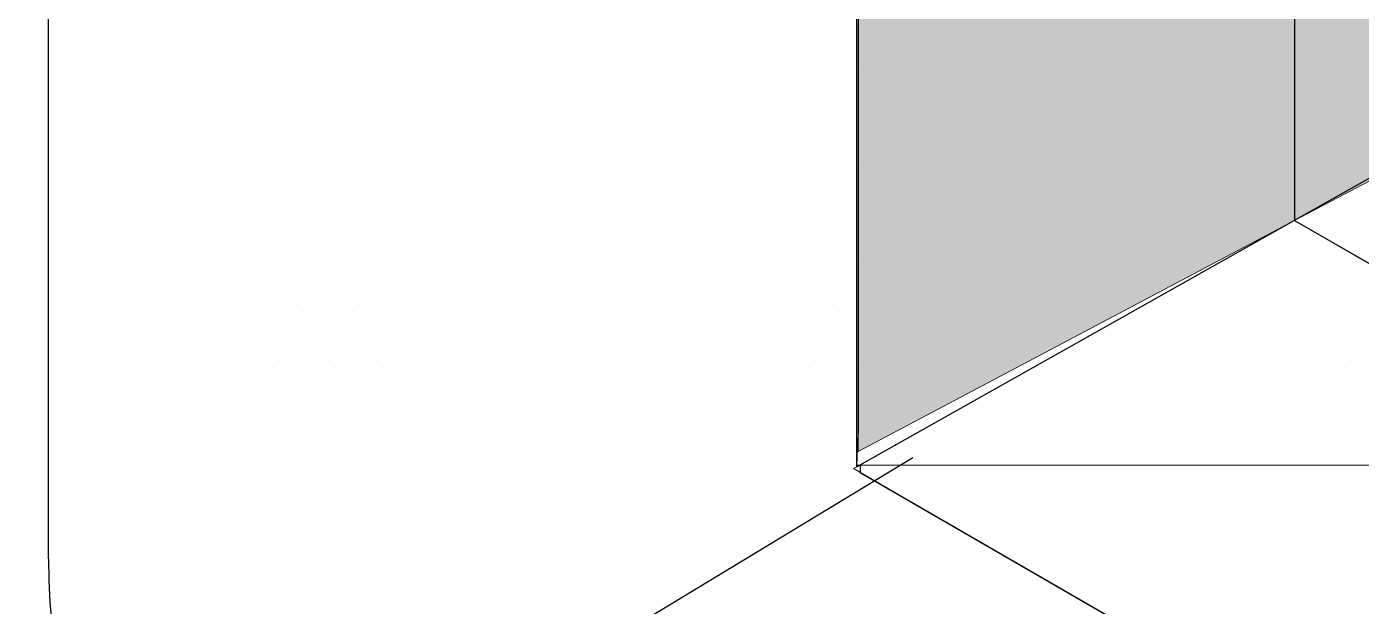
# Model space of a CAD drawing. Extents: x -1279 to 5791, y -3809 to 1769.
# Drawn here: x 649.72 to 686.7, y 1152.53 to 1168.59 of the extents above; entities that cross this region are included whole.
import ezdxf

# ---------------------------------------------------------------- set-up
doc = ezdxf.new("R2010")
doc.units = 0
doc.header["$MEASUREMENT"] = 0
doc.linetypes.add('AI-Linetype-64', pattern=[15, 9, -6])
for name, color, linetype, lineweight in [('.ATI-HATCH', 7, 'Continuous', 0), ('G-ANNO-TTLB', 7, 'Continuous', 0), ('Layer 12', 7, 'Continuous', 0), ('TYVEK', 7, 'Continuous', 0)]:
    doc.layers.add(name, color=color, linetype=linetype, lineweight=lineweight)

# ---------------------------------------------------------------- blocks, each defined once
blk = doc.blocks.new('Block_70')
at = {"layer": '.ATI-HATCH'}
for points, knots in [([(699.603, 1114.952), (699.603, 1114.952), (728.372, 1098.309), (728.372, 1098.309), (728.372, 1098.309), (754.437, 1083.231), (754.437, 1083.231), (763.042, 1078.253), (774.053, 1081.193), (779.031, 1089.798), (780.616, 1092.538), (781.45, 1095.647), (781.45, 1098.812), (781.45, 1098.812), (781.45, 1132.236), (781.45, 1132.236), (781.45, 1132.236), (755.39, 1147.158), (755.39, 1147.158), (755.39, 1147.158), (755.39, 1147.146), (755.39, 1147.146), (755.39, 1147.146), (755.39, 1108.468), (755.39, 1108.468), (755.39, 1108.468), (728.372, 1124.097), (728.372, 1124.097), (728.372, 1124.097), (672.633, 1156.342), (672.633, 1156.342), (672.633, 1156.342), (672.719, 1156.39), (672.719, 1156.39), (672.719, 1156.39), (672.719, 1184.608), (672.719, 1184.608), (672.719, 1184.608), (650.324, 1197.447), (650.324, 1197.447), (650.324, 1197.447), (650.324, 1153.841), (650.324, 1153.841), (650.324, 1147.416), (653.749, 1141.478), (659.311, 1138.26), (659.311, 1138.26), (699.603, 1114.952), (699.603, 1114.952)], [0, 0, 0, 0, 1, 1, 1, 2, 2, 2, 3, 3, 3, 4, 4, 4, 5, 5, 5, 6, 6, 6, 7, 7, 7, 8, 8, 8, 9, 9, 9, 10, 10, 10, 11, 11, 11, 12, 12, 12, 13, 13, 13, 14, 14, 14, 15, 15, 15, 16, 16, 16, 16]), ([(684.853, 1191.477), (684.853, 1191.477), (672.757, 1184.615), (672.757, 1184.615), (672.757, 1184.615), (672.757, 1157.308), (672.757, 1157.308), (672.757, 1157.308), (672.721, 1156.441), (672.721, 1156.441), (672.721, 1156.441), (672.811, 1156.441), (672.811, 1156.441), (672.811, 1156.441), (684.853, 1163.223), (684.853, 1163.223), (684.853, 1163.223), (684.853, 1191.477), (684.853, 1191.477)], [0, 0, 0, 0, 1, 1, 1, 2, 2, 2, 3, 3, 3, 4, 4, 4, 5, 5, 5, 6, 6, 6, 6]), ([(684.853, 1163.223), (684.853, 1163.223), (672.811, 1156.441), (672.811, 1156.441), (672.811, 1156.441), (696.576, 1156.441), (696.576, 1156.441), (696.576, 1156.441), (684.853, 1163.223), (684.853, 1163.223)], [0, 0, 0, 0, 1, 1, 1, 2, 2, 2, 3, 3, 3, 3]), ([(728.372, 1124.097), (728.372, 1124.097), (755.34, 1108.497), (755.34, 1108.497), (755.34, 1108.497), (755.337, 1110.449), (755.337, 1110.449), (755.337, 1110.449), (755.39, 1122.418), (755.39, 1122.418), (755.39, 1122.418), (696.576, 1156.441), (696.576, 1156.441), (696.576, 1156.441), (672.811, 1156.441), (672.811, 1156.441), (672.811, 1156.441), (672.811, 1156.239), (672.811, 1156.239), (672.811, 1156.239), (728.372, 1124.097), (728.372, 1124.097)], [0, 0, 0, 0, 1, 1, 1, 2, 2, 2, 3, 3, 3, 4, 4, 4, 5, 5, 5, 6, 6, 6, 7, 7, 7, 7])]:
    blk.add_open_spline(points, degree=3, knots=knots, dxfattribs=at)
at = {"layer": '.ATI-HATCH', "color": 8, "lineweight": 0, "true_color": 0x808080}
for points in [[(651.32, 1167.443), (651.32, 1167.443), (651.32, 1167.443), (651.32, 1167.443)], [(652.67, 1167.443), (652.67, 1167.443), (652.67, 1167.443), (652.67, 1167.443)], [(654.02, 1167.443), (654.02, 1167.443), (654.02, 1167.443), (654.02, 1167.443)], [(655.37, 1167.443), (655.37, 1167.443), (655.37, 1167.443), (655.37, 1167.443)], [(656.72, 1167.443), (656.72, 1167.443), (656.72, 1167.443), (656.72, 1167.443)], [(658.07, 1167.443), (658.07, 1167.443), (658.07, 1167.443), (658.07, 1167.443)], [(659.42, 1167.443), (659.42, 1167.443), (659.42, 1167.443), (659.42, 1167.443)], [(660.77, 1167.443), (660.77, 1167.443), (660.77, 1167.443), (660.77, 1167.443)], [(662.12, 1167.443), (662.12, 1167.443), (662.12, 1167.443), (662.12, 1167.443)], [(663.47, 1167.443), (663.47, 1167.443), (663.47, 1167.443), (663.47, 1167.443)], [(664.82, 1167.443), (664.82, 1167.443), (664.82, 1167.443), (664.82, 1167.443)], [(666.17, 1167.443), (666.17, 1167.443), (666.17, 1167.443), (666.17, 1167.443)], [(667.52, 1167.443), (667.52, 1167.443), (667.52, 1167.443), (667.52, 1167.443)], [(668.87, 1167.443), (668.87, 1167.443), (668.87, 1167.443), (668.87, 1167.443)], [(670.22, 1167.443), (670.22, 1167.443), (670.22, 1167.443), (670.22, 1167.443)], [(671.57, 1167.443), (671.57, 1167.443), (671.57, 1167.443), (671.57, 1167.443)], [(672.92, 1167.443), (672.92, 1167.443), (672.92, 1167.443), (672.92, 1167.443)], [(674.27, 1167.443), (674.27, 1167.443), (674.27, 1167.443), (674.27, 1167.443)], [(675.62, 1167.443), (675.62, 1167.443), (675.62, 1167.443), (675.62, 1167.443)], [(676.97, 1167.443), (676.97, 1167.443), (676.97, 1167.443), (676.97, 1167.443)], [(678.32, 1167.443), (678.32, 1167.443), (678.32, 1167.443), (678.32, 1167.443)], [(679.67, 1167.443), (679.67, 1167.443), (679.67, 1167.443), (679.67, 1167.443)], [(681.02, 1167.443), (681.02, 1167.443), (681.02, 1167.443), (681.02, 1167.443)], [(682.37, 1167.443), (682.37, 1167.443), (682.37, 1167.443), (682.37, 1167.443)], [(683.72, 1167.443), (683.72, 1167.443), (683.72, 1167.443), (683.72, 1167.443)], [(650.645, 1166.093), (650.645, 1166.093), (650.645, 1166.093), (650.645, 1166.093)], [(651.995, 1166.093), (651.995, 1166.093), (651.995, 1166.093), (651.995, 1166.093)], [(653.345, 1166.093), (653.345, 1166.093), (653.345, 1166.093), (653.345, 1166.093)], [(654.695, 1166.093), (654.695, 1166.093), (654.695, 1166.093), (654.695, 1166.093)], [(656.045, 1166.093), (656.045, 1166.093), (656.045, 1166.093), (656.045, 1166.093)], [(657.395, 1166.093), (657.395, 1166.093), (657.395, 1166.093), (657.395, 1166.093)], [(658.745, 1166.093), (658.745, 1166.093), (658.745, 1166.093), (658.745, 1166.093)], [(660.095, 1166.093), (660.095, 1166.093), (660.095, 1166.093), (660.095, 1166.093)], [(661.445, 1166.093), (661.445, 1166.093), (661.445, 1166.093), (661.445, 1166.093)], [(662.795, 1166.093), (662.795, 1166.093), (662.795, 1166.093), (662.795, 1166.093)], [(664.145, 1166.093), (664.145, 1166.093), (664.145, 1166.093), (664.145, 1166.093)], [(665.495, 1166.093), (665.495, 1166.093), (665.495, 1166.093), (665.495, 1166.093)], [(666.845, 1166.093), (666.845, 1166.093), (666.845, 1166.093), (666.845, 1166.093)], [(668.195, 1166.093), (668.195, 1166.093), (668.195, 1166.093), (668.195, 1166.093)], [(669.545, 1166.093), (669.545, 1166.093), (669.545, 1166.093), (669.545, 1166.093)], [(670.895, 1166.093), (670.895, 1166.093), (670.895, 1166.093), (670.895, 1166.093)], [(672.245, 1166.093), (672.245, 1166.093), (672.245, 1166.093), (672.245, 1166.093)], [(673.595, 1166.093), (673.595, 1166.093), (673.595, 1166.093), (673.595, 1166.093)], [(674.945, 1166.093), (674.945, 1166.093), (674.945, 1166.093), (674.945, 1166.093)], [(676.295, 1166.093), (676.295, 1166.093), (676.295, 1166.093), (676.295, 1166.093)], [(677.645, 1166.093), (677.645, 1166.093), (677.645, 1166.093), (677.645, 1166.093)], [(678.995, 1166.093), (678.995, 1166.093), (678.995, 1166.093), (678.995, 1166.093)], [(680.345, 1166.093), (680.345, 1166.093), (680.345, 1166.093), (680.345, 1166.093)], [(681.695, 1166.093), (681.695, 1166.093), (681.695, 1166.093), (681.695, 1166.093)], [(683.045, 1166.093), (683.045, 1166.093), (683.045, 1166.093), (683.045, 1166.093)], [(684.395, 1166.093), (684.395, 1166.093), (684.395, 1166.093), (684.395, 1166.093)], [(651.32, 1164.743), (651.32, 1164.743), (651.32, 1164.743), (651.32, 1164.743)], [(652.67, 1164.743), (652.67, 1164.743), (652.67, 1164.743), (652.67, 1164.743)], [(654.02, 1164.743), (654.02, 1164.743), (654.02, 1164.743), (654.02, 1164.743)], [(655.37, 1164.743), (655.37, 1164.743), (655.37, 1164.743), (655.37, 1164.743)], [(656.72, 1164.743), (656.72, 1164.743), (656.72, 1164.743), (656.72, 1164.743)], [(658.07, 1164.743), (658.07, 1164.743), (658.07, 1164.743), (658.07, 1164.743)], [(659.42, 1164.743), (659.42, 1164.743), (659.42, 1164.743), (659.42, 1164.743)], [(660.77, 1164.743), (660.77, 1164.743), (660.77, 1164.743), (660.77, 1164.743)], [(662.12, 1164.743), (662.12, 1164.743), (662.12, 1164.743), (662.12, 1164.743)], [(663.47, 1164.743), (663.47, 1164.743), (663.47, 1164.743), (663.47, 1164.743)], [(664.82, 1164.743), (664.82, 1164.743), (664.82, 1164.743), (664.82, 1164.743)], [(666.17, 1164.743), (666.17, 1164.743), (666.17, 1164.743), (666.17, 1164.743)], [(667.52, 1164.743), (667.52, 1164.743), (667.52, 1164.743), (667.52, 1164.743)], [(668.87, 1164.743), (668.87, 1164.743), (668.87, 1164.743), (668.87, 1164.743)], [(670.22, 1164.743), (670.22, 1164.743), (670.22, 1164.743), (670.22, 1164.743)], [(671.57, 1164.743), (671.57, 1164.743), (671.57, 1164.743), (671.57, 1164.743)], [(672.92, 1164.743), (672.92, 1164.743), (672.92, 1164.743), (672.92, 1164.743)], [(674.27, 1164.743), (674.27, 1164.743), (674.27, 1164.743), (674.27, 1164.743)], [(675.62, 1164.743), (675.62, 1164.743), (675.62, 1164.743), (675.62, 1164.743)], [(676.97, 1164.743), (676.97, 1164.743), (676.97, 1164.743), (676.97, 1164.743)], [(678.32, 1164.743), (678.32, 1164.743), (678.32, 1164.743), (678.32, 1164.743)], [(679.67, 1164.743), (679.67, 1164.743), (679.67, 1164.743), (679.67, 1164.743)], [(681.02, 1164.743), (681.02, 1164.743), (681.02, 1164.743), (681.02, 1164.743)], [(682.37, 1164.743), (682.37, 1164.743), (682.37, 1164.743), (682.37, 1164.743)], [(683.72, 1164.743), (683.72, 1164.743), (683.72, 1164.743), (683.72, 1164.743)], [(650.645, 1163.393), (650.645, 1163.393), (650.645, 1163.393), (650.645, 1163.393)], [(651.995, 1163.393), (651.995, 1163.393), (651.995, 1163.393), (651.995, 1163.393)], [(653.345, 1163.393), (653.345, 1163.393), (653.345, 1163.393), (653.345, 1163.393)], [(654.695, 1163.393), (654.695, 1163.393), (654.695, 1163.393), (654.695, 1163.393)], [(656.045, 1163.393), (656.045, 1163.393), (656.045, 1163.393), (656.045, 1163.393)], [(657.395, 1163.393), (657.395, 1163.393), (657.395, 1163.393), (657.395, 1163.393)], [(658.745, 1163.393), (658.745, 1163.393), (658.745, 1163.393), (658.745, 1163.393)], [(660.095, 1163.393), (660.095, 1163.393), (660.095, 1163.393), (660.095, 1163.393)], [(661.445, 1163.393), (661.445, 1163.393), (661.445, 1163.393), (661.445, 1163.393)], [(662.795, 1163.393), (662.795, 1163.393), (662.795, 1163.393), (662.795, 1163.393)], [(664.145, 1163.393), (664.145, 1163.393), (664.145, 1163.393), (664.145, 1163.393)], [(665.495, 1163.393), (665.495, 1163.393), (665.495, 1163.393), (665.495, 1163.393)], [(666.845, 1163.393), (666.845, 1163.393), (666.845, 1163.393), (666.845, 1163.393)], [(668.195, 1163.393), (668.195, 1163.393), (668.195, 1163.393), (668.195, 1163.393)], [(669.545, 1163.393), (669.545, 1163.393), (669.545, 1163.393), (669.545, 1163.393)], [(670.895, 1163.393), (670.895, 1163.393), (670.895, 1163.393), (670.895, 1163.393)], [(672.245, 1163.393), (672.245, 1163.393), (672.245, 1163.393), (672.245, 1163.393)], [(673.595, 1163.393), (673.595, 1163.393), (673.595, 1163.393), (673.595, 1163.393)], [(674.945, 1163.393), (674.945, 1163.393), (674.945, 1163.393), (674.945, 1163.393)], [(676.295, 1163.393), (676.295, 1163.393), (676.295, 1163.393), (676.295, 1163.393)], [(677.645, 1163.393), (677.645, 1163.393), (677.645, 1163.393), (677.645, 1163.393)], [(678.995, 1163.393), (678.995, 1163.393), (678.995, 1163.393), (678.995, 1163.393)], [(680.345, 1163.393), (680.345, 1163.393), (680.345, 1163.393), (680.345, 1163.393)], [(681.695, 1163.393), (681.695, 1163.393), (681.695, 1163.393), (681.695, 1163.393)], [(683.045, 1163.393), (683.045, 1163.393), (683.045, 1163.393), (683.045, 1163.393)], [(684.395, 1163.393), (684.395, 1163.393), (684.395, 1163.393), (684.395, 1163.393)], [(651.32, 1162.043), (651.32, 1162.043), (651.32, 1162.043), (651.32, 1162.043)], [(652.67, 1162.043), (652.67, 1162.043), (652.67, 1162.043), (652.67, 1162.043)], [(654.02, 1162.043), (654.02, 1162.043), (654.02, 1162.043), (654.02, 1162.043)], [(655.37, 1162.043), (655.37, 1162.043), (655.37, 1162.043), (655.37, 1162.043)], [(656.72, 1162.043), (656.72, 1162.043), (656.72, 1162.043), (656.72, 1162.043)], [(658.07, 1162.043), (658.07, 1162.043), (658.07, 1162.043), (658.07, 1162.043)], [(659.42, 1162.043), (659.42, 1162.043), (659.42, 1162.043), (659.42, 1162.043)], [(660.77, 1162.043), (660.77, 1162.043), (660.77, 1162.043), (660.77, 1162.043)], [(662.12, 1162.043), (662.12, 1162.043), (662.12, 1162.043), (662.12, 1162.043)], [(663.47, 1162.043), (663.47, 1162.043), (663.47, 1162.043), (663.47, 1162.043)], [(664.82, 1162.043), (664.82, 1162.043), (664.82, 1162.043), (664.82, 1162.043)], [(666.17, 1162.043), (666.17, 1162.043), (666.17, 1162.043), (666.17, 1162.043)], [(667.52, 1162.043), (667.52, 1162.043), (667.52, 1162.043), (667.52, 1162.043)], [(668.87, 1162.043), (668.87, 1162.043), (668.87, 1162.043), (668.87, 1162.043)], [(670.22, 1162.043), (670.22, 1162.043), (670.22, 1162.043), (670.22, 1162.043)], [(671.57, 1162.043), (671.57, 1162.043), (671.57, 1162.043), (671.57, 1162.043)], [(672.92, 1162.043), (672.92, 1162.043), (672.92, 1162.043), (672.92, 1162.043)], [(674.27, 1162.043), (674.27, 1162.043), (674.27, 1162.043), (674.27, 1162.043)], [(675.62, 1162.043), (675.62, 1162.043), (675.62, 1162.043), (675.62, 1162.043)], [(676.97, 1162.043), (676.97, 1162.043), (676.97, 1162.043), (676.97, 1162.043)], [(678.32, 1162.043), (678.32, 1162.043), (678.32, 1162.043), (678.32, 1162.043)], [(679.67, 1162.043), (679.67, 1162.043), (679.67, 1162.043), (679.67, 1162.043)], [(681.02, 1162.043), (681.02, 1162.043), (681.02, 1162.043), (681.02, 1162.043)], [(682.37, 1162.043), (682.37, 1162.043), (682.37, 1162.043), (682.37, 1162.043)], [(683.72, 1162.043), (683.72, 1162.043), (683.72, 1162.043), (683.72, 1162.043)], [(685.07, 1162.043), (685.07, 1162.043), (685.07, 1162.043), (685.07, 1162.043)], [(686.42, 1162.043), (686.42, 1162.043), (686.42, 1162.043), (686.42, 1162.043)], [(650.645, 1160.693), (650.645, 1160.693), (650.645, 1160.693), (650.645, 1160.693)], [(651.995, 1160.693), (651.995, 1160.693), (651.995, 1160.693), (651.995, 1160.693)], [(653.345, 1160.693), (653.345, 1160.693), (653.345, 1160.693), (653.345, 1160.693)], [(654.695, 1160.693), (654.695, 1160.693), (654.695, 1160.693), (654.695, 1160.693)], [(656.045, 1160.693), (656.045, 1160.693), (656.045, 1160.693), (656.045, 1160.693)], [(657.395, 1160.693), (657.395, 1160.693), (657.395, 1160.693), (657.395, 1160.693)], [(658.745, 1160.693), (658.745, 1160.693), (658.745, 1160.693), (658.745, 1160.693)], [(660.095, 1160.693), (660.095, 1160.693), (660.095, 1160.693), (660.095, 1160.693)], [(661.445, 1160.693), (661.445, 1160.693), (661.445, 1160.693), (661.445, 1160.693)], [(662.795, 1160.693), (662.795, 1160.693), (662.795, 1160.693), (662.795, 1160.693)], [(664.145, 1160.693), (664.145, 1160.693), (664.145, 1160.693), (664.145, 1160.693)], [(665.495, 1160.693), (665.495, 1160.693), (665.495, 1160.693), (665.495, 1160.693)], [(666.845, 1160.693), (666.845, 1160.693), (666.845, 1160.693), (666.845, 1160.693)], [(668.195, 1160.693), (668.195, 1160.693), (668.195, 1160.693), (668.195, 1160.693)], [(669.545, 1160.693), (669.545, 1160.693), (669.545, 1160.693), (669.545, 1160.693)], [(670.895, 1160.693), (670.895, 1160.693), (670.895, 1160.693), (670.895, 1160.693)], [(672.245, 1160.693), (672.245, 1160.693), (672.245, 1160.693), (672.245, 1160.693)], [(673.595, 1160.693), (673.595, 1160.693), (673.595, 1160.693), (673.595, 1160.693)], [(674.945, 1160.693), (674.945, 1160.693), (674.945, 1160.693), (674.945, 1160.693)], [(676.295, 1160.693), (676.295, 1160.693), (676.295, 1160.693), (676.295, 1160.693)], [(677.645, 1160.693), (677.645, 1160.693), (677.645, 1160.693), (677.645, 1160.693)], [(678.995, 1160.693), (678.995, 1160.693), (678.995, 1160.693), (678.995, 1160.693)], [(680.345, 1160.693), (680.345, 1160.693), (680.345, 1160.693), (680.345, 1160.693)], [(681.695, 1160.693), (681.695, 1160.693), (681.695, 1160.693), (681.695, 1160.693)], [(683.045, 1160.693), (683.045, 1160.693), (683.045, 1160.693), (683.045, 1160.693)], [(684.395, 1160.693), (684.395, 1160.693), (684.395, 1160.693), (684.395, 1160.693)], [(685.745, 1160.693), (685.745, 1160.693), (685.745, 1160.693), (685.745, 1160.693)], [(651.32, 1159.343), (651.32, 1159.343), (651.32, 1159.343), (651.32, 1159.343)], [(652.67, 1159.343), (652.67, 1159.343), (652.67, 1159.343), (652.67, 1159.343)], [(654.02, 1159.343), (654.02, 1159.343), (654.02, 1159.343), (654.02, 1159.343)], [(655.37, 1159.343), (655.37, 1159.343), (655.37, 1159.343), (655.37, 1159.343)], [(656.72, 1159.343), (656.72, 1159.343), (656.72, 1159.343), (656.72, 1159.343)], [(658.07, 1159.343), (658.07, 1159.343), (658.07, 1159.343), (658.07, 1159.343)], [(659.42, 1159.343), (659.42, 1159.343), (659.42, 1159.343), (659.42, 1159.343)], [(660.77, 1159.343), (660.77, 1159.343), (660.77, 1159.343), (660.77, 1159.343)], [(662.12, 1159.343), (662.12, 1159.343), (662.12, 1159.343), (662.12, 1159.343)], [(663.47, 1159.343), (663.47, 1159.343), (663.47, 1159.343), (663.47, 1159.343)], [(664.82, 1159.343), (664.82, 1159.343), (664.82, 1159.343), (664.82, 1159.343)], [(666.17, 1159.343), (666.17, 1159.343), (666.17, 1159.343), (666.17, 1159.343)], [(667.52, 1159.343), (667.52, 1159.343), (667.52, 1159.343), (667.52, 1159.343)], [(668.87, 1159.343), (668.87, 1159.343), (668.87, 1159.343), (668.87, 1159.343)], [(670.22, 1159.343), (670.22, 1159.343), (670.22, 1159.343), (670.22, 1159.343)], [(671.57, 1159.343), (671.57, 1159.343), (671.57, 1159.343), (671.57, 1159.343)], [(672.92, 1159.343), (672.92, 1159.343), (672.92, 1159.343), (672.92, 1159.343)], [(674.27, 1159.343), (674.27, 1159.343), (674.27, 1159.343), (674.27, 1159.343)], [(675.62, 1159.343), (675.62, 1159.343), (675.62, 1159.343), (675.62, 1159.343)], [(676.97, 1159.343), (676.97, 1159.343), (676.97, 1159.343), (676.97, 1159.343)], [(678.32, 1159.343), (678.32, 1159.343), (678.32, 1159.343), (678.32, 1159.343)], [(679.67, 1159.343), (679.67, 1159.343), (679.67, 1159.343), (679.67, 1159.343)], [(681.02, 1159.343), (681.02, 1159.343), (681.02, 1159.343), (681.02, 1159.343)], [(682.37, 1159.343), (682.37, 1159.343), (682.37, 1159.343), (682.37, 1159.343)], [(683.72, 1159.343), (683.72, 1159.343), (683.72, 1159.343), (683.72, 1159.343)], [(685.07, 1159.343), (685.07, 1159.343), (685.07, 1159.343), (685.07, 1159.343)], [(686.42, 1159.343), (686.42, 1159.343), (686.42, 1159.343), (686.42, 1159.343)], [(650.645, 1157.993), (650.645, 1157.993), (650.645, 1157.993), (650.645, 1157.993)], [(651.995, 1157.993), (651.995, 1157.993), (651.995, 1157.993), (651.995, 1157.993)], [(653.345, 1157.993), (653.345, 1157.993), (653.345, 1157.993), (653.345, 1157.993)], [(654.695, 1157.993), (654.695, 1157.993), (654.695, 1157.993), (654.695, 1157.993)], [(656.045, 1157.993), (656.045, 1157.993), (656.045, 1157.993), (656.045, 1157.993)], [(657.395, 1157.993), (657.395, 1157.993), (657.395, 1157.993), (657.395, 1157.993)], [(658.745, 1157.993), (658.745, 1157.993), (658.745, 1157.993), (658.745, 1157.993)], [(660.095, 1157.993), (660.095, 1157.993), (660.095, 1157.993), (660.095, 1157.993)], [(661.445, 1157.993), (661.445, 1157.993), (661.445, 1157.993), (661.445, 1157.993)], [(662.795, 1157.993), (662.795, 1157.993), (662.795, 1157.993), (662.795, 1157.993)], [(664.145, 1157.993), (664.145, 1157.993), (664.145, 1157.993), (664.145, 1157.993)], [(665.495, 1157.993), (665.495, 1157.993), (665.495, 1157.993), (665.495, 1157.993)], [(666.845, 1157.993), (666.845, 1157.993), (666.845, 1157.993), (666.845, 1157.993)], [(668.195, 1157.993), (668.195, 1157.993), (668.195, 1157.993), (668.195, 1157.993)], [(669.545, 1157.993), (669.545, 1157.993), (669.545, 1157.993), (669.545, 1157.993)], [(670.895, 1157.993), (670.895, 1157.993), (670.895, 1157.993), (670.895, 1157.993)], [(672.245, 1157.993), (672.245, 1157.993), (672.245, 1157.993), (672.245, 1157.993)], [(673.595, 1157.993), (673.595, 1157.993), (673.595, 1157.993), (673.595, 1157.993)], [(674.945, 1157.993), (674.945, 1157.993), (674.945, 1157.993), (674.945, 1157.993)], [(676.295, 1157.993), (676.295, 1157.993), (676.295, 1157.993), (676.295, 1157.993)], [(677.645, 1157.993), (677.645, 1157.993), (677.645, 1157.993), (677.645, 1157.993)], [(678.995, 1157.993), (678.995, 1157.993), (678.995, 1157.993), (678.995, 1157.993)], [(680.345, 1157.993), (680.345, 1157.993), (680.345, 1157.993), (680.345, 1157.993)], [(681.695, 1157.993), (681.695, 1157.993), (681.695, 1157.993), (681.695, 1157.993)], [(683.045, 1157.993), (683.045, 1157.993), (683.045, 1157.993), (683.045, 1157.993)], [(684.395, 1157.993), (684.395, 1157.993), (684.395, 1157.993), (684.395, 1157.993)], [(685.745, 1157.993), (685.745, 1157.993), (685.745, 1157.993), (685.745, 1157.993)], [(651.32, 1156.643), (651.32, 1156.643), (651.32, 1156.643), (651.32, 1156.643)], [(652.67, 1156.643), (652.67, 1156.643), (652.67, 1156.643), (652.67, 1156.643)], [(654.02, 1156.643), (654.02, 1156.643), (654.02, 1156.643), (654.02, 1156.643)], [(655.37, 1156.643), (655.37, 1156.643), (655.37, 1156.643), (655.37, 1156.643)], [(656.72, 1156.643), (656.72, 1156.643), (656.72, 1156.643), (656.72, 1156.643)], [(658.07, 1156.643), (658.07, 1156.643), (658.07, 1156.643), (658.07, 1156.643)], [(659.42, 1156.643), (659.42, 1156.643), (659.42, 1156.643), (659.42, 1156.643)], [(660.77, 1156.643), (660.77, 1156.643), (660.77, 1156.643), (660.77, 1156.643)], [(662.12, 1156.643), (662.12, 1156.643), (662.12, 1156.643), (662.12, 1156.643)], [(663.47, 1156.643), (663.47, 1156.643), (663.47, 1156.643), (663.47, 1156.643)], [(664.82, 1156.643), (664.82, 1156.643), (664.82, 1156.643), (664.82, 1156.643)], [(666.17, 1156.643), (666.17, 1156.643), (666.17, 1156.643), (666.17, 1156.643)], [(667.52, 1156.643), (667.52, 1156.643), (667.52, 1156.643), (667.52, 1156.643)], [(668.87, 1156.643), (668.87, 1156.643), (668.87, 1156.643), (668.87, 1156.643)], [(670.22, 1156.643), (670.22, 1156.643), (670.22, 1156.643), (670.22, 1156.643)], [(671.57, 1156.643), (671.57, 1156.643), (671.57, 1156.643), (671.57, 1156.643)], [(672.92, 1156.643), (672.92, 1156.643), (672.92, 1156.643), (672.92, 1156.643)], [(674.27, 1156.643), (674.27, 1156.643), (674.27, 1156.643), (674.27, 1156.643)], [(675.62, 1156.643), (675.62, 1156.643), (675.62, 1156.643), (675.62, 1156.643)], [(676.97, 1156.643), (676.97, 1156.643), (676.97, 1156.643), (676.97, 1156.643)], [(678.32, 1156.643), (678.32, 1156.643), (678.32, 1156.643), (678.32, 1156.643)], [(679.67, 1156.643), (679.67, 1156.643), (679.67, 1156.643), (679.67, 1156.643)], [(681.02, 1156.643), (681.02, 1156.643), (681.02, 1156.643), (681.02, 1156.643)], [(682.37, 1156.643), (682.37, 1156.643), (682.37, 1156.643), (682.37, 1156.643)], [(683.72, 1156.643), (683.72, 1156.643), (683.72, 1156.643), (683.72, 1156.643)], [(685.07, 1156.643), (685.07, 1156.643), (685.07, 1156.643), (685.07, 1156.643)], [(686.42, 1156.643), (686.42, 1156.643), (686.42, 1156.643), (686.42, 1156.643)], [(650.645, 1155.293), (650.645, 1155.293), (650.645, 1155.293), (650.645, 1155.293)], [(651.995, 1155.293), (651.995, 1155.293), (651.995, 1155.293), (651.995, 1155.293)], [(653.345, 1155.293), (653.345, 1155.293), (653.345, 1155.293), (653.345, 1155.293)], [(654.695, 1155.293), (654.695, 1155.293), (654.695, 1155.293), (654.695, 1155.293)], [(656.045, 1155.293), (656.045, 1155.293), (656.045, 1155.293), (656.045, 1155.293)], [(657.395, 1155.293), (657.395, 1155.293), (657.395, 1155.293), (657.395, 1155.293)], [(658.745, 1155.293), (658.745, 1155.293), (658.745, 1155.293), (658.745, 1155.293)], [(660.095, 1155.293), (660.095, 1155.293), (660.095, 1155.293), (660.095, 1155.293)], [(661.445, 1155.293), (661.445, 1155.293), (661.445, 1155.293), (661.445, 1155.293)], [(662.795, 1155.293), (662.795, 1155.293), (662.795, 1155.293), (662.795, 1155.293)], [(664.145, 1155.293), (664.145, 1155.293), (664.145, 1155.293), (664.145, 1155.293)], [(665.495, 1155.293), (665.495, 1155.293), (665.495, 1155.293), (665.495, 1155.293)], [(666.845, 1155.293), (666.845, 1155.293), (666.845, 1155.293), (666.845, 1155.293)], [(668.195, 1155.293), (668.195, 1155.293), (668.195, 1155.293), (668.195, 1155.293)], [(669.545, 1155.293), (669.545, 1155.293), (669.545, 1155.293), (669.545, 1155.293)], [(670.895, 1155.293), (670.895, 1155.293), (670.895, 1155.293), (670.895, 1155.293)], [(672.245, 1155.293), (672.245, 1155.293), (672.245, 1155.293), (672.245, 1155.293)], [(673.595, 1155.293), (673.595, 1155.293), (673.595, 1155.293), (673.595, 1155.293)], [(674.945, 1155.293), (674.945, 1155.293), (674.945, 1155.293), (674.945, 1155.293)], [(676.295, 1155.293), (676.295, 1155.293), (676.295, 1155.293), (676.295, 1155.293)], [(677.645, 1155.293), (677.645, 1155.293), (677.645, 1155.293), (677.645, 1155.293)], [(678.995, 1155.293), (678.995, 1155.293), (678.995, 1155.293), (678.995, 1155.293)], [(680.345, 1155.293), (680.345, 1155.293), (680.345, 1155.293), (680.345, 1155.293)], [(681.695, 1155.293), (681.695, 1155.293), (681.695, 1155.293), (681.695, 1155.293)], [(683.045, 1155.293), (683.045, 1155.293), (683.045, 1155.293), (683.045, 1155.293)], [(684.395, 1155.293), (684.395, 1155.293), (684.395, 1155.293), (684.395, 1155.293)], [(685.745, 1155.293), (685.745, 1155.293), (685.745, 1155.293), (685.745, 1155.293)], [(651.32, 1153.943), (651.32, 1153.943), (651.32, 1153.943), (651.32, 1153.943)], [(652.67, 1153.943), (652.67, 1153.943), (652.67, 1153.943), (652.67, 1153.943)], [(654.02, 1153.943), (654.02, 1153.943), (654.02, 1153.943), (654.02, 1153.943)], [(655.37, 1153.943), (655.37, 1153.943), (655.37, 1153.943), (655.37, 1153.943)], [(656.72, 1153.943), (656.72, 1153.943), (656.72, 1153.943), (656.72, 1153.943)], [(658.07, 1153.943), (658.07, 1153.943), (658.07, 1153.943), (658.07, 1153.943)], [(659.42, 1153.943), (659.42, 1153.943), (659.42, 1153.943), (659.42, 1153.943)], [(660.77, 1153.943), (660.77, 1153.943), (660.77, 1153.943), (660.77, 1153.943)], [(662.12, 1153.943), (662.12, 1153.943), (662.12, 1153.943), (662.12, 1153.943)], [(663.47, 1153.943), (663.47, 1153.943), (663.47, 1153.943), (663.47, 1153.943)], [(664.82, 1153.943), (664.82, 1153.943), (664.82, 1153.943), (664.82, 1153.943)], [(666.17, 1153.943), (666.17, 1153.943), (666.17, 1153.943), (666.17, 1153.943)], [(667.52, 1153.943), (667.52, 1153.943), (667.52, 1153.943), (667.52, 1153.943)], [(668.87, 1153.943), (668.87, 1153.943), (668.87, 1153.943), (668.87, 1153.943)], [(670.22, 1153.943), (670.22, 1153.943), (670.22, 1153.943), (670.22, 1153.943)], [(671.57, 1153.943), (671.57, 1153.943), (671.57, 1153.943), (671.57, 1153.943)], [(672.92, 1153.943), (672.92, 1153.943), (672.92, 1153.943), (672.92, 1153.943)], [(674.27, 1153.943), (674.27, 1153.943), (674.27, 1153.943), (674.27, 1153.943)], [(675.62, 1153.943), (675.62, 1153.943), (675.62, 1153.943), (675.62, 1153.943)], [(676.97, 1153.943), (676.97, 1153.943), (676.97, 1153.943), (676.97, 1153.943)], [(678.32, 1153.943), (678.32, 1153.943), (678.32, 1153.943), (678.32, 1153.943)], [(679.67, 1153.943), (679.67, 1153.943), (679.67, 1153.943), (679.67, 1153.943)], [(681.02, 1153.943), (681.02, 1153.943), (681.02, 1153.943), (681.02, 1153.943)], [(682.37, 1153.943), (682.37, 1153.943), (682.37, 1153.943), (682.37, 1153.943)], [(683.72, 1153.943), (683.72, 1153.943), (683.72, 1153.943), (683.72, 1153.943)], [(685.07, 1153.943), (685.07, 1153.943), (685.07, 1153.943), (685.07, 1153.943)], [(686.42, 1153.943), (686.42, 1153.943), (686.42, 1153.943), (686.42, 1153.943)], [(650.645, 1152.593), (650.645, 1152.593), (650.645, 1152.593), (650.645, 1152.593)], [(651.995, 1152.593), (651.995, 1152.593), (651.995, 1152.593), (651.995, 1152.593)], [(653.345, 1152.593), (653.345, 1152.593), (653.345, 1152.593), (653.345, 1152.593)], [(654.695, 1152.593), (654.695, 1152.593), (654.695, 1152.593), (654.695, 1152.593)], [(656.045, 1152.593), (656.045, 1152.593), (656.045, 1152.593), (656.045, 1152.593)], [(657.395, 1152.593), (657.395, 1152.593), (657.395, 1152.593), (657.395, 1152.593)], [(658.745, 1152.593), (658.745, 1152.593), (658.745, 1152.593), (658.745, 1152.593)], [(660.095, 1152.593), (660.095, 1152.593), (660.095, 1152.593), (660.095, 1152.593)], [(661.445, 1152.593), (661.445, 1152.593), (661.445, 1152.593), (661.445, 1152.593)], [(662.795, 1152.593), (662.795, 1152.593), (662.795, 1152.593), (662.795, 1152.593)], [(664.145, 1152.593), (664.145, 1152.593), (664.145, 1152.593), (664.145, 1152.593)], [(665.495, 1152.593), (665.495, 1152.593), (665.495, 1152.593), (665.495, 1152.593)], [(666.845, 1152.593), (666.845, 1152.593), (666.845, 1152.593), (666.845, 1152.593)], [(668.195, 1152.593), (668.195, 1152.593), (668.195, 1152.593), (668.195, 1152.593)], [(669.545, 1152.593), (669.545, 1152.593), (669.545, 1152.593), (669.545, 1152.593)], [(670.895, 1152.593), (670.895, 1152.593), (670.895, 1152.593), (670.895, 1152.593)], [(672.245, 1152.593), (672.245, 1152.593), (672.245, 1152.593), (672.245, 1152.593)], [(673.595, 1152.593), (673.595, 1152.593), (673.595, 1152.593), (673.595, 1152.593)], [(674.945, 1152.593), (674.945, 1152.593), (674.945, 1152.593), (674.945, 1152.593)], [(676.295, 1152.593), (676.295, 1152.593), (676.295, 1152.593), (676.295, 1152.593)], [(677.645, 1152.593), (677.645, 1152.593), (677.645, 1152.593), (677.645, 1152.593)], [(678.995, 1152.593), (678.995, 1152.593), (678.995, 1152.593), (678.995, 1152.593)], [(680.345, 1152.593), (680.345, 1152.593), (680.345, 1152.593), (680.345, 1152.593)], [(681.695, 1152.593), (681.695, 1152.593), (681.695, 1152.593), (681.695, 1152.593)], [(683.045, 1152.593), (683.045, 1152.593), (683.045, 1152.593), (683.045, 1152.593)], [(684.395, 1152.593), (684.395, 1152.593), (684.395, 1152.593), (684.395, 1152.593)], [(685.745, 1152.593), (685.745, 1152.593), (685.745, 1152.593), (685.745, 1152.593)]]:
    blk.add_open_spline(points, degree=3, dxfattribs=at)

msp = doc.modelspace()

# ---------------------------------------------------------------- hatches: boundary and pattern name
at = {"layer": 'G-ANNO-TTLB', "true_color": 0xff00ff, "transparency": 33554687}
h = msp.add_hatch(color=6, dxfattribs=at)
edge = h.paths.add_edge_path()
edge.add_spline(control_points=[(1773.018, -796.5), (1773.018, -796.5), (-1156.5, -796.5), (-1156.5, -796.5), (-1156.5, -796.5), (-1156.5, 1660.5), (-1156.5, 1660.5), (-1156.5, 1660.5), (1773.018, 1660.5), (1773.018, 1660.5), (1773.018, 1660.5), (1773.018, -796.5), (1773.018, -796.5)], knot_values=[0, 0, 0, 0, 1, 1, 1, 2, 2, 2, 3, 3, 3, 4, 4, 4, 4], degree=3, periodic=0)
edge = h.paths.add_edge_path()
edge.add_spline(control_points=[(-1147.5, 1651.5), (-1147.5, 1651.5), (-1147.5, -787.5), (-1147.5, -787.5), (-1147.5, -787.5), (1764.018, -787.5), (1764.018, -787.5), (1764.018, -787.5), (1764.018, 1651.5), (1764.018, 1651.5), (1764.018, 1651.5), (-1147.5, 1651.5), (-1147.5, 1651.5)], knot_values=[0, 0, 0, 0, 1, 1, 1, 2, 2, 2, 3, 3, 3, 4, 4, 4, 4], degree=3, periodic=0)
edge.add_line((-1147.5, 1651.5), (-1147.5, 1651.5))
at = {"layer": 'Layer 12', "true_color": 0x808080, "transparency": 33554495}
h = msp.add_hatch(color=8, dxfattribs=at)
h.dxf.hatch_style = 2
h.paths.add_polyline_path([(696.289, 1197.247), (696.289, 1169.255), (684.853, 1163.223), (684.853, 1191.477), (672.757, 1184.586), (672.878, 1327.623), (706.08, 1308.014), (706.564, 1203.119)])
at = {"layer": 'Layer 12', "true_color": 0x808080, "transparency": 33554457}
h = msp.add_hatch(color=8, dxfattribs=at)
h.dxf.hatch_style = 2
h.paths.add_polyline_path([(684.853, 1163.223), (672.755, 1156.817), (672.757, 1184.586), (684.841, 1191.128)])

# ---------------------------------------------------------------- linework, layer by layer
at = {"layer": 'G-ANNO-TTLB'}
for points in [[(1773.018, -796.5), (1773.018, -796.5), (-1156.5, -796.5), (-1156.5, -796.5), (-1156.5, -796.5), (-1156.5, 1660.5), (-1156.5, 1660.5), (-1156.5, 1660.5), (1773.018, 1660.5), (1773.018, 1660.5), (1773.018, 1660.5), (1773.018, -796.5), (1773.018, -796.5)], [(-1147.5, 1651.5), (-1147.5, 1651.5), (-1147.5, -787.5), (-1147.5, -787.5), (-1147.5, -787.5), (1764.018, -787.5), (1764.018, -787.5), (1764.018, -787.5), (1764.018, 1651.5), (1764.018, 1651.5), (1764.018, 1651.5), (-1147.5, 1651.5), (-1147.5, 1651.5)]]:
    msp.add_open_spline(points, degree=3, knots=[0, 0, 0, 0, 1, 1, 1, 2, 2, 2, 3, 3, 3, 4, 4, 4, 4], dxfattribs=at)
at = {"layer": 'Layer 12'}
for points in [[(696.289, 1197.247), (696.289, 1169.255), (684.853, 1163.223), (684.853, 1191.477), (672.757, 1184.586), (672.878, 1327.623), (706.08, 1308.014), (706.564, 1203.119)], [(684.853, 1163.223), (672.755, 1156.817), (672.757, 1184.586), (684.841, 1191.128)]]:
    msp.add_lwpolyline(points, close=True, dxfattribs=at)
at = {"layer": 'TYVEK', "color": 18, "lineweight": 25, "true_color": 0x000000}
for p, q in [((672.719, 1156.39), (672.719, 1327.829)), ((695.93, 1169.461), (678.684, 1159.749))]:
    msp.add_line(p, q, dxfattribs=at)
at = {"layer": 'TYVEK', "color": 4, "lineweight": 25, "true_color": 0x00ffff}
for p, q in [((650.324, 1153.841), (650.324, 1197.447)), ((684.853, 1191.477), (684.853, 1163.223)), ((672.757, 1184.586), (672.757, 1157.308)), ((684.853, 1163.223), (755.39, 1122.418)), ((678.684, 1159.749), (672.719, 1156.39)), ((672.811, 1156.441), (672.811, 1156.239)), ((672.811, 1156.239), (728.372, 1124.097))]:
    msp.add_line(p, q, dxfattribs=at)
at = {"layer": 'TYVEK', "color": 18, "linetype": 'AI-Linetype-64', "lineweight": 25, "true_color": 0x000000}
msp.add_line((674.27, 1156.643), (616.423, 1121.543), dxfattribs=at)
at = {"layer": 'TYVEK', "color": 4, "lineweight": 25, "true_color": 0x00ffff}
msp.add_open_spline([(650.324, 1153.841), (650.324, 1147.416), (653.749, 1141.478), (659.311, 1138.26)], degree=3, dxfattribs=at)

# ---------------------------------------------------------------- block references
at = {"layer": '.ATI-HATCH'}
msp.add_blockref('Block_70', (0, 0), dxfattribs=at)

doc.saveas('drawing.dxf')
